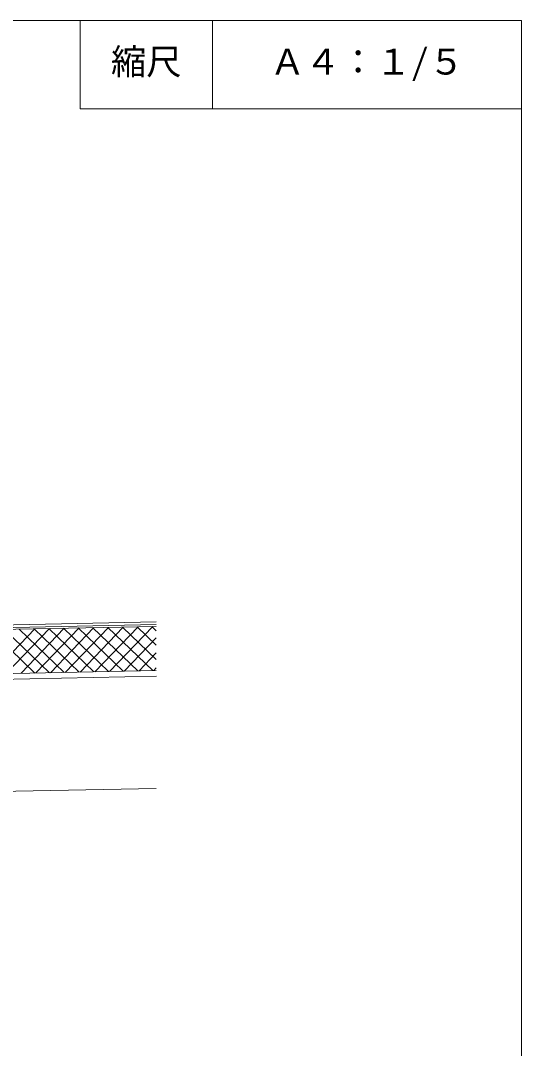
# Model space of a CAD drawing. Units: millimetres, scale not verified. Extents: x -675 to 675, y -471 to 460.
# Drawn here: x 391 to 675, y -122 to 460 of the extents above; entities that cross this region are included whole.
import ezdxf
from ezdxf.enums import TextEntityAlignment as Align

# ---------------------------------------------------------------- set-up
doc = ezdxf.new("R2010")
doc.units = ezdxf.units.MM
doc.header["$LTSCALE"] = 5
for name, color, linetype, lineweight in [('1-3_断熱材', 30, 'Continuous', 18), ('1-4_リベットルーフ', 3, 'Continuous', 9), ('1-8_下地など', 7, 'Continuous', 9), ('F-F', 7, 'Continuous', 9)]:
    doc.layers.add(name, color=color, linetype=linetype, lineweight=lineweight)
doc.layers.add('E-E', color=7, linetype='Continuous')
doc.styles.add('ＭＳ ゴシック', font='')
doc.styles.get('ＭＳ ゴシック').set_extended_font_data('MS Gothic')

msp = doc.modelspace()

# ---------------------------------------------------------------- linework, layer by layer
at = {"layer": '1-3_断熱材'}
for p, q in [((468.188, 116.946), (273.626, 113.039)), ((424.989, 91.071), (449.485, 116.571)), ((433.342, 91.239), (457.838, 116.738)), ((441.694, 91.407), (466.195, 116.906)), ((468.188, 98.142), (449.015, 116.561)), ((468.188, 106.331), (457.357, 116.729)), ((468.188, 114.511), (465.704, 116.896)), ((399.382, 90.558), (373.889, 115.053)), ((374.874, 90.066), (399.374, 115.564)), ((407.73, 90.725), (382.231, 115.22)), ((383.227, 90.233), (407.727, 115.732)), ((416.077, 90.893), (390.584, 115.388)), ((391.579, 90.401), (416.08, 115.9)), ((424.43, 91.06), (398.926, 115.555)), ((399.932, 90.569), (424.432, 116.068)), ((432.772, 91.228), (407.273, 115.723)), ((408.289, 90.736), (432.78, 116.235)), ((441.119, 91.395), (415.62, 115.891)), ((416.642, 90.904), (441.132, 116.403)), ((449.467, 91.563), (423.968, 116.058)), ((457.814, 91.73), (432.32, 116.226)), ((466.162, 91.898), (440.662, 116.393)), ((450.047, 91.574), (468.188, 110.457)), ((458.399, 91.742), (468.188, 101.931)), ((466.752, 91.91), (468.188, 93.403)), ((273.887, 88.039), (468.188, 91.938))]:
    msp.add_line(p, q, dxfattribs=at)
at = {"layer": '1-4_リベットルーフ'}
for p, q in [((297.338, 114.516), (468.188, 117.946)), ((297.947, 116.028), (468.188, 119.447))]:
    msp.add_line(p, q, dxfattribs=at)
at = {"layer": '1-8_下地など'}
for p, q in [((468.252, 88.69), (251.48, 84.386)), ((252.75, 21.216), (468.188, 25.207))]:
    msp.add_line(p, q, dxfattribs=at)
at = {"layer": 'F-F'}
msp.add_line((500, 460), (500, 410), dxfattribs=at)
for points in [[(-675, 460), (675, 460), (675, -440), (-675, -440)], [(425, 460), (425, 410), (675, 410)]]:
    msp.add_lwpolyline(points, dxfattribs=at)

# ---------------------------------------------------------------- texts
at = {"layer": 'E-E', "style": 'ＭＳ ゴシック'}
for s, p in [('縮尺', (442.5, 425)), ('Ａ４：１/５', (532.5, 425))]:
    msp.add_text(s, height=14.66, dxfattribs=at).set_placement(p, align=Align.BOTTOM_LEFT)

doc.saveas('drawing.dxf')
